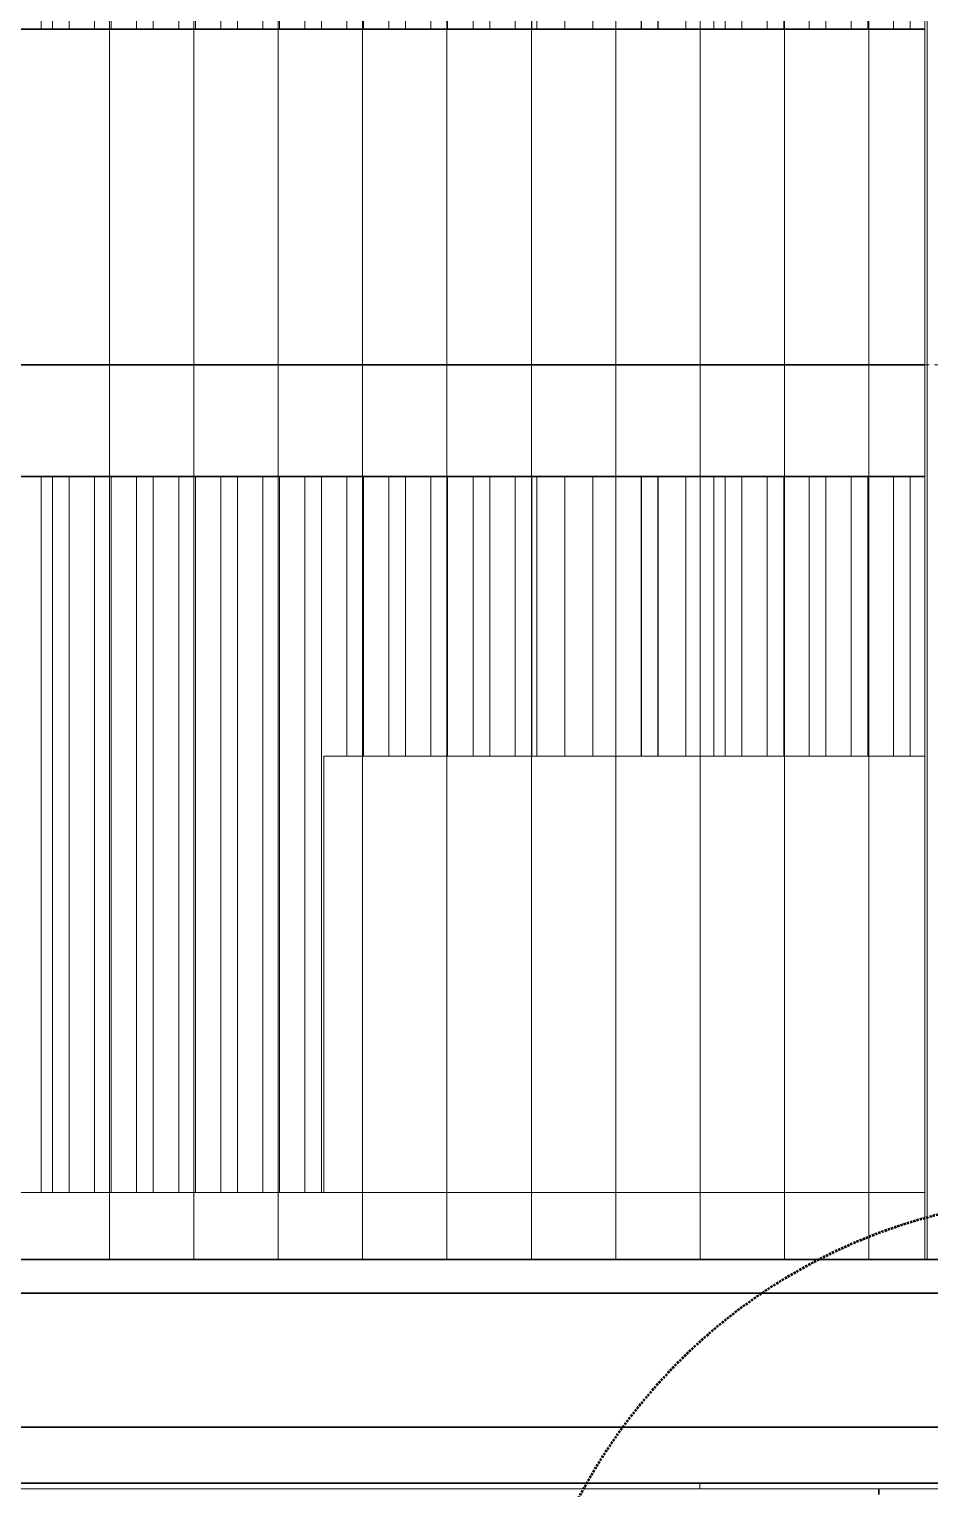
# Model space of a CAD drawing. Header units: millimetres. Extents: x 652554 to 1678317, y -308114 to 170803.
# Drawn here: x 676264 to 677069, y 105545 to 106850 of the extents above; entities that cross this region are included whole.
import ezdxf

# ---------------------------------------------------------------- set-up
doc = ezdxf.new("R2010")
doc.units = ezdxf.units.MM
doc.linetypes.add('Centre', pattern=[31.75, 6.35, -4.7625, 15.875, -4.7625])
doc.linetypes.add('DPA_Hidden 50', pattern=[3, 2, -1])
doc.layers.add('000 - 0_HIDE_OBJ_FRAMING_DEF_SUB_1', color=251, linetype='Continuous')
for name, color, linetype, lineweight in [('A-COLS-E', 1, 'Continuous', 35), ('A-DETL-GENF', 2, 'Continuous', 35), ('A-DOOR-E', 2, 'Continuous', 25), ('A-FLOR-E', 2, 'Continuous', 35), ('A-FLOR-LEVL', 3, 'Continuous', 9), ('A-GENM', 1, 'Continuous', 9), ('A-GLAZ-CURT', 2, 'Continuous', 9), ('A-GLAZ-CWMG', 2, 'Continuous', 35), ('WALL-E', 2, 'Continuous', 35)]:
    doc.layers.add(name, color=color, linetype=linetype, lineweight=lineweight)

# ---------------------------------------------------------------- blocks, each defined once
blk = doc.blocks.new('DPA_CP_Entrance Louver Grill Vertical Z - Louver Grill Vertical Z-V14-2250-01 ENTRANCE 2 ELEVATION 3')
at = {"layer": 'A-GLAZ-CURT'}
for p, q in [((630686.7, 106850), (630686.7, 108475)), ((630711.7, 106850), (630711.7, 108475)), ((630755, 108475), (630755, 106850)), ((630794.9, 108475), (630794.9, 106850)), ((630819.9, 106850), (630819.9, 108475)), ((630686.7, 106200), (630686.7, 106450)), ((630711.7, 106200), (630711.7, 106450)), ((630755, 106450), (630755, 106200)), ((630794.9, 106450), (630794.9, 106200)), ((630819.9, 106200), (630819.9, 106450))]:
    blk.add_line(p, q, dxfattribs=at)
blk = doc.blocks.new('DPA_CP_Entrance Louver Grill Vertical Z - Louver Grill Vertical Z-V15-2250-01 ENTRANCE 2 ELEVATION 3')
at = {"layer": 'A-GLAZ-CURT'}
for p, q in [((630218.6, 106850), (630218.6, 108475)), ((630661.7, 106850), (630661.7, 108475)), ((630686.7, 106850), (630686.7, 108475)), ((630769.9, 108475), (630769.9, 106850)), ((630794.9, 106850), (630794.9, 108475)), ((630218.6, 105810), (630218.6, 106450)), ((630661.7, 106200), (630661.7, 106450)), ((630686.7, 106200), (630686.7, 106450)), ((630769.9, 106450), (630769.9, 106200)), ((630794.9, 106200), (630794.9, 106450)), ((630471.2, 105810), (630153.7, 105810)), ((630281.2, 105810), (630193.6, 105810)), ((630471.2, 105810), (630281.5, 105810)), ((630128.7, 105750), (630471.2, 105750)), ((630218.6, 105750), (630193.6, 105750)), ((630471.2, 105750), (630193.6, 105750)), ((630195.3, 105750), (630219.3, 105750)), ((630283.6, 105750), (630218.6, 105750)), ((630219.3, 105750), (630281.5, 105750))]:
    blk.add_line(p, q, dxfattribs=at)
blk = doc.blocks.new('DPA_CP_Entrance Louver Grill Vertical Z - Louver Grill Vertical Z-18398571-2250-01 ENTRANCE 2 ELEVATION 3')
at = {"layer": 'A-GLAZ-CURT'}
for p, q in [((626711.8, 108525), (626711.8, 105750)), ((626711.8, 105750), (626711.8, 108525)), ((626713.8, 108525), (626713.8, 105750)), ((626713.8, 108525), (626713.8, 105750)), ((626711.8, 108475), (626711.8, 105810)), ((626711.8, 105810), (626711.8, 108475)), ((625379.6, 105810), (626711.8, 105810)), ((625379.6, 105810), (626711.8, 105810)), ((626761.8, 105750), (625329.6, 105750)), ((625329.6, 105750), (626761.8, 105750)), ((626711.8, 105750), (626761.8, 105750)), ((626761.8, 105750), (626711.8, 105750)), ((626711.8, 105750), (626761.8, 105750)), ((626713.8, 105750), (626711.8, 105750)), ((626761.8, 105750), (626713.8, 105750))]:
    blk.add_line(p, q, dxfattribs=at)
blk = doc.blocks.new('GM_Louver Grill Vertical Z - Z Profile-V31-2250-01 ENTRANCE 2 ELEVATION 3')
at = {"layer": 'A-GENM'}
for p, q in [((630867.5, 108475), (630867.5, 106850)), ((630882.4, 106850), (630882.4, 108475)), ((630867.5, 106450), (630867.5, 106200)), ((630882.4, 106200), (630882.4, 106450))]:
    blk.add_line(p, q, dxfattribs=at)
blk = doc.blocks.new('GM_Louver Grill Vertical Z - Z Profile-12047552-2250-01 ENTRANCE 2 ELEVATION 3')
at = {"layer": 'A-GENM'}
for p, q in [((632107.7, 108475), (632107.7, 106850)), ((632122.6, 106850), (632122.6, 108475)), ((632107.7, 106450), (632107.7, 105810)), ((632122.6, 105810), (632122.6, 106450)), ((632107.7, 105750), (632109.4, 105750)), ((632122.6, 105750), (632107.7, 105750)), ((632109.4, 105750), (632122.5, 105750)), ((632122.5, 105750), (632162.6, 105750)), ((632162.7, 105750), (632122.6, 105750)), ((632162.6, 105750), (632167.6, 105750)), ((632165.9, 105750), (632162.7, 105750)), ((632167.6, 105750), (632165.9, 105750))]:
    blk.add_line(p, q, dxfattribs=at)
blk = doc.blocks.new('GM_Louver Grill Vertical Z - Z Profile-V34-2250-01 ENTRANCE 2 ELEVATION 3')
at = {"layer": 'A-GENM'}
for p, q in [((630416.6, 108475), (630416.6, 106850)), ((630431.5, 106850), (630431.5, 108475)), ((630416.6, 106450), (630416.6, 105810)), ((630431.5, 105810), (630431.5, 106450)), ((630416.6, 105750), (630418.3, 105750)), ((630431.5, 105750), (630416.6, 105750)), ((630418.3, 105750), (630431.4, 105750)), ((630431.4, 105750), (630471.2, 105750)), ((630471.2, 105750), (630431.5, 105750))]:
    blk.add_line(p, q, dxfattribs=at)
blk = doc.blocks.new('GM_Louver Grill Vertical Z - Z Profile-V35-2250-01 ENTRANCE 2 ELEVATION 3')
at = {"layer": 'A-GENM'}
for p, q in [((630454.2, 108475), (630454.2, 106850)), ((630469.1, 106850), (630469.1, 108475)), ((630454.2, 106450), (630454.2, 105810)), ((630469.1, 105810), (630469.1, 106450)), ((630454.2, 105750), (630455.9, 105750)), ((630469.1, 105750), (630454.2, 105750)), ((630455.9, 105750), (630469, 105750)), ((630469, 105750), (630471.2, 105750)), ((630471.2, 105750), (630469.1, 105750))]:
    blk.add_line(p, q, dxfattribs=at)
blk = doc.blocks.new('GM_Louver Grill Vertical Z - Z Profile-V41-2250-01 ENTRANCE 2 ELEVATION 3')
at = {"layer": 'A-GENM'}
blk.add_line((625152.6, 105750), (625152.6, 108525), dxfattribs=at)
blk = doc.blocks.new('DPA_Rectangular Tuscan Column - Rectangular Tuscan Column-11935156-2250-01 ENTRANCE 2 ELEVATION 3')
at = {"layer": '000 - 0_HIDE_OBJ_FRAMING_DEF_SUB_1'}
for p, q in [((630997.37149, 105550), (630967.37149, 105550)), ((630967.37149, 105550), (630997.37149, 105550)), ((630967.37149, 105545), (630967.37149, 105540)), ((630967.37149, 105545), (630967.37149, 105540))]:
    blk.add_line(p, q, dxfattribs=at)
blk = doc.blocks.new('System Panel - Entrance Glazed 12mm-11964368-2250-01 ENTRANCE 2 ELEVATION 3')
at = {"layer": '000 - 0_HIDE_OBJ_FRAMING_DEF_SUB_1'}
for p, q in [((630476.2, 105550), (629726.2, 105550)), ((629736.6, 105550), (629726.2, 105550)), ((629736.6, 105550), (630486.6, 105550)), ((630486.6, 105550), (630476.2, 105550))]:
    blk.add_line(p, q, dxfattribs=at)
blk = doc.blocks.new('System Panel - Entrance Glazed 12mm-11975548-2250-01 ENTRANCE 2 ELEVATION 3')
at = {"layer": 'A-GLAZ-CURT'}
for p, q in [((630997.4, 105550), (630476.2, 105550)), ((630486.6, 105550), (630476.2, 105550)), ((630486.6, 105550), (630997.4, 105550))]:
    blk.add_line(p, q, dxfattribs=at)
blk = doc.blocks.new('System Panel - Entrance Glazed 12mm-V72-2250-01 ENTRANCE 2 ELEVATION 3')
at = {"layer": '000 - 0_HIDE_OBJ_FRAMING_DEF_SUB_1'}
for p, q in [((629467.4, 105550), (630967.4, 105550)), ((630967.4, 105550), (629467.4, 105550)), ((630967.4, 105545), (630967.4, 105540)), ((630967.4, 105540), (630967.4, 105545))]:
    blk.add_line(p, q, dxfattribs=at)
blk = doc.blocks.new('M_Door-Overhead-Rolling - RS-16688687-2250-01 ENTRANCE 2 ELEVATION 3')
at = {"layer": 'A-DOOR-E', "lineweight": 9}
for p, q in [((630471.2, 106200), (630471.2, 105810)), ((630471.2, 105810), (630471.2, 106200)), ((630471.2, 106200), (631008.3, 106200)), ((631008.3, 106200), (630471.2, 106200))]:
    blk.add_line(p, q, dxfattribs=at)
blk = doc.blocks.new('DPA_Rectangular Tuscan Column - Rectangular Tuscan Column-V73-2250-01 ENTRANCE 2 ELEVATION 3')
at = {"layer": 'A-COLS-E'}
for p, q in [((631017.37149, 105550), (630967.37149, 105550)), ((630967.37149, 105550), (631567.37149, 105550)), ((630967.37149, 105545), (630967.37149, 105540)), ((630967.37149, 105545), (630967.37149, 105540))]:
    blk.add_line(p, q, dxfattribs=at)
blk = doc.blocks.new('Rectangular Mullion - Entrance Louver Top-12064533-2250-01 ENTRANCE 2 ELEVATION 3')
at = {"layer": 'A-GLAZ-CWMG'}
for p, q in [((629626.1, 105750), (631058.3, 105750)), ((631058.3, 105750), (629626.1, 105750)), ((631058.3, 105720), (629626.1, 105720)), ((631058.3, 105720), (629626.1, 105720)), ((631058.3, 105600), (629626.1, 105600)), ((631058.3, 105600), (629626.1, 105600)), ((631058.3, 105550), (629626.1, 105550)), ((631058.3, 105550), (629626.1, 105550))]:
    blk.add_line(p, q, dxfattribs=at)
blk = doc.blocks.new('Rectangular Mullion - Entrance Louver Top-12057898-2250-01 ENTRANCE 2 ELEVATION 3')
at = {"layer": 'A-GLAZ-CWMG'}
for p, q in [((630042.1, 105750), (630471.2, 105750)), ((630471.2, 105750), (630197.9, 105750)), ((630042.1, 105550), (630621.7, 105550)), ((630128.7, 105550), (630751.6, 105550))]:
    blk.add_line(p, q, dxfattribs=at)
blk = doc.blocks.new('Rectangular Mullion - Entrance Louver Top-12049975-2250-01 ENTRANCE 2 ELEVATION 3')
at = {"layer": 'A-GLAZ-CWMG'}
for p, q in [((631456.8, 105750), (631417.4, 105750)), ((630621.7, 105550), (630997.4, 105550)), ((630751.6, 105550), (630997.4, 105550))]:
    blk.add_line(p, q, dxfattribs=at)
blk = doc.blocks.new('GM_Louver Grill Vertical Z - Z Profile-V80-2250-01 ENTRANCE 2 ELEVATION 3')
at = {"layer": 'A-GENM'}
for p, q in [((630266.2, 108475), (630266.2, 106850)), ((630281.2, 106850), (630281.2, 108475)), ((630266.2, 106450), (630266.2, 105810)), ((630281.2, 105810), (630281.2, 106450)), ((630266.2, 105750), (630267.9, 105750)), ((630281.2, 105750), (630266.2, 105750)), ((630267.9, 105750), (630281.1, 105750)), ((630281.5, 105750), (630321.2, 105750)), ((630321.2, 105750), (630281.5, 105750)), ((630321.2, 105750), (630326.2, 105750)), ((630324.4, 105750), (630321.2, 105750)), ((630326.2, 105750), (630324.4, 105750))]:
    blk.add_line(p, q, dxfattribs=at)
blk = doc.blocks.new('System Panel - DPA-AR_Metal Ceiling Rectangular Panel-12679260-2250-01 ENTRANCE 2 ELEVATION 3')
at = {"layer": 'A-GLAZ-CURT'}
for p, q in [((628416.9, 105550), (630807.4, 105550)), ((630807.4, 105550), (628416.9, 105550))]:
    blk.add_line(p, q, dxfattribs=at)
blk = doc.blocks.new('System Panel - DPA-AR_Metal Ceiling Rectangular Panel-12707687-2250-01 ENTRANCE 2 ELEVATION 3')
at = {"layer": 'A-GLAZ-CURT'}
for p, q in [((628416.9, 105550), (630967.4, 105550)), ((630264.3, 105550), (628416.9, 105550)), ((630967.4, 105550), (630264.3, 105550))]:
    blk.add_line(p, q, dxfattribs=at)
blk = doc.blocks.new('System Panel - DPA-AR_Metal Ceiling Rectangular Panel-12707630-2250-01 ENTRANCE 2 ELEVATION 3')
at = {"layer": 'A-GLAZ-CURT'}
for p, q in [((630807.4, 105550), (630967.4, 105550)), ((630967.4, 105550), (630807.4, 105550))]:
    blk.add_line(p, q, dxfattribs=at)
blk = doc.blocks.new('System Panel - DPA-AR_Metal Ceiling Rectangular Panel-12707631-2250-01 ENTRANCE 2 ELEVATION 3')
at = {"layer": 'A-GLAZ-CURT'}
for p, q in [((630967.4, 105550), (630208.2, 105550)), ((630208.2, 105550), (630967.4, 105550))]:
    blk.add_line(p, q, dxfattribs=at)
blk = doc.blocks.new('System Panel - DPA-AR_Metal Ceiling Rectangular Panel-12707634-2250-01 ENTRANCE 2 ELEVATION 3')
at = {"layer": 'A-GLAZ-CURT'}
for p, q in [((630186.4, 105550), (629007.4, 105550)), ((629007.4, 105550), (630255.7, 105550)), ((630255.7, 105550), (630186.4, 105550))]:
    blk.add_line(p, q, dxfattribs=at)
blk = doc.blocks.new('System Panel - DPA-AR_Metal Ceiling Rectangular Panel-12708350-2250-01 ENTRANCE 2 ELEVATION 3')
at = {"layer": 'A-GLAZ-CURT'}
for p, q in [((628416.9, 105550), (630807.4, 105550)), ((630807.4, 105550), (628416.9, 105550))]:
    blk.add_line(p, q, dxfattribs=at)
blk = doc.blocks.new('System Panel - DPA-AR_Metal Ceiling Rectangular Panel-12708352-2250-01 ENTRANCE 2 ELEVATION 3')
at = {"layer": 'A-GLAZ-CURT'}
for p, q in [((630807.4, 105550), (630967.4, 105550)), ((630967.4, 105550), (630807.4, 105550))]:
    blk.add_line(p, q, dxfattribs=at)
blk = doc.blocks.new('System Panel - DPA-AR_Metal Ceiling Rectangular Panel-16088605-2250-01 ENTRANCE 2 ELEVATION 3')
at = {"layer": 'A-GLAZ-CURT'}
for p, q in [((630997.4, 105550), (630967.4, 105550)), ((630967.4, 105550), (630997.4, 105550))]:
    blk.add_line(p, q, dxfattribs=at)
blk = doc.blocks.new('System Panel - DPA-AR_Metal Ceiling Rectangular Panel-16088623-2250-01 ENTRANCE 2 ELEVATION 3')
at = {"layer": 'A-GLAZ-CURT'}
for p, q in [((630807.4, 105550), (630997.4, 105550)), ((630997.4, 105550), (630807.4, 105550))]:
    blk.add_line(p, q, dxfattribs=at)
blk = doc.blocks.new('System Panel - DPA-AR_Metal Ceiling Rectangular Panel-16088662-2250-01 ENTRANCE 2 ELEVATION 3')
at = {"layer": 'A-GLAZ-CURT'}
for p, q in [((630967.4, 105550), (630807.4, 105550)), ((630807.4, 105550), (632415.5, 105550)), ((630807.4, 105550), (630807.4, 105545)), ((630997.4, 105550), (630967.4, 105550)), ((632415.5, 105545), (630807.4, 105545))]:
    blk.add_line(p, q, dxfattribs=at)
blk = doc.blocks.new('System Panel - DPA-AR_Metal Ceiling Rectangular Panel-16088639-2250-01 ENTRANCE 2 ELEVATION 3')
at = {"layer": 'A-GLAZ-CURT'}
for p, q in [((630967.4, 105550), (630997.4, 105550)), ((630997.4, 105550), (630967.4, 105550))]:
    blk.add_line(p, q, dxfattribs=at)
blk = doc.blocks.new('System Panel - DPA-AR_Metal Ceiling Rectangular Panel-16088657-2250-01 ENTRANCE 2 ELEVATION 3')
at = {"layer": 'A-GLAZ-CURT'}
for p, q in [((630997.4, 105550), (630967.4, 105550)), ((630967.4, 105550), (630997.4, 105550))]:
    blk.add_line(p, q, dxfattribs=at)
blk = doc.blocks.new('System Panel - DPA-AR_Metal Ceiling Rectangular Panel-16088921-2250-01 ENTRANCE 2 ELEVATION 3')
at = {"layer": 'A-GLAZ-CURT'}
for p, q in [((630967.4, 105550), (630997.4, 105550)), ((630997.4, 105550), (630967.4, 105550))]:
    blk.add_line(p, q, dxfattribs=at)
blk = doc.blocks.new('System Panel - DPA-AR_Metal Ceiling Rectangular Panel-16089128-2250-01 ENTRANCE 2 ELEVATION 3')
at = {"layer": 'A-GLAZ-CURT'}
for p, q in [((630967.4, 105550), (630997.4, 105550)), ((630997.4, 105550), (630967.4, 105550))]:
    blk.add_line(p, q, dxfattribs=at)
blk = doc.blocks.new('System Panel - DPA-AR_Metal Ceiling Rectangular Panel-16089133-2250-01 ENTRANCE 2 ELEVATION 3')
at = {"layer": 'A-GLAZ-CURT'}
for p, q in [((630997.4, 105550), (630967.4, 105550)), ((630967.4, 105550), (630997.4, 105550)), ((631889.7, 105550), (631417.4, 105550)), ((631417.4, 105550), (631958.9, 105550)), ((631958.9, 105550), (631889.7, 105550)), ((631958.9, 105545), (631567.4, 105545)), ((631567.4, 105545), (631889.7, 105545)), ((631889.7, 105545), (631958.9, 105545))]:
    blk.add_line(p, q, dxfattribs=at)
blk = doc.blocks.new('System Panel - DPA-AR_Metal Ceiling Rectangular Panel-16089140-2250-01 ENTRANCE 2 ELEVATION 3')
at = {"layer": 'A-GLAZ-CURT'}
for p, q in [((630967.4, 105550), (630264.3, 105550)), ((630264.3, 105550), (630997.4, 105550)), ((630997.4, 105550), (630967.4, 105550))]:
    blk.add_line(p, q, dxfattribs=at)
blk = doc.blocks.new('System Panel - DPA-AR_Metal Ceiling Rectangular Panel-16088664-2250-01 ENTRANCE 2 ELEVATION 3')
at = {"layer": 'A-GLAZ-CURT'}
for p, q in [((628407.4, 105550), (630807.4, 105550)), ((630807.4, 105550), (628416.9, 105550)), ((630807.4, 105550), (630807.4, 105545)), ((630807.4, 105545), (628407.4, 105545))]:
    blk.add_line(p, q, dxfattribs=at)
blk = doc.blocks.new('System Panel - DPA-AR_Metal Ceiling Rectangular Panel-16089145-2250-01 ENTRANCE 2 ELEVATION 3')
at = {"layer": 'A-GLAZ-CURT'}
for p, q in [((630997.4, 105550), (630186.4, 105550)), ((630186.4, 105550), (630255.7, 105550)), ((630255.7, 105550), (630997.4, 105550))]:
    blk.add_line(p, q, dxfattribs=at)
blk = doc.blocks.new('System Panel - DPA-AR_Metal Ceiling Rectangular Panel-16089327-2250-01 ENTRANCE 2 ELEVATION 3')
at = {"layer": 'A-GLAZ-CURT'}
for p, q in [((630997.4, 105550), (630807.4, 105550)), ((630807.4, 105550), (630997.4, 105550))]:
    blk.add_line(p, q, dxfattribs=at)
blk = doc.blocks.new('System Panel - DPA-AR_Metal Ceiling Rectangular Panel-16089923-2250-01 ENTRANCE 2 ELEVATION 3')
at = {"layer": 'A-GLAZ-CURT'}
for p, q in [((630157.6, 105550), (628847.4, 105550)), ((628847.4, 105550), (630226.9, 105550)), ((630226.9, 105550), (630157.6, 105550))]:
    blk.add_line(p, q, dxfattribs=at)
blk = doc.blocks.new('System Panel - DPA-AR_Metal Ceiling Rectangular Panel-16089328-2250-01 ENTRANCE 2 ELEVATION 3')
at = {"layer": 'A-GLAZ-CURT'}
for p, q in [((628772.4, 105550), (630235.6, 105550)), ((630807.4, 105550), (630177.7, 105550)), ((630235.6, 105550), (630807.4, 105550))]:
    blk.add_line(p, q, dxfattribs=at)
blk = doc.blocks.new('DPA_AN_Callout - DPA_AN_Callout-15552211-2250-01 ENTRANCE 2 ELEVATION 3')
at = {"layer": 'A-DETL-GENF', "linetype": 'DPA_Hidden 50', "lineweight": 50}
blk.add_arc((631142, 105305), 500, 90, 180, dxfattribs=at)

msp = doc.modelspace()

# ---------------------------------------------------------------- linework, layer by layer
at = {"layer": 'A-FLOR-E'}
for p, q in [((675732.5473, 106550), (677064.7397, 106550)), ((677064.7397, 106550), (676141.767, 106550)), ((677064.7397, 106450), (675732.5473, 106450)), ((676141.767, 106450), (677064.7397, 106450))]:
    msp.add_line(p, q, dxfattribs=at)
at = {"layer": 'A-FLOR-LEVL', "linetype": 'Centre'}
msp.add_line((658171, 106550), (698400.5346, 106550), dxfattribs=at)
at = {"layer": 'WALL-E'}
for p, q in [((677064.7397, 106850), (675732.5473, 106850)), ((675732.5473, 106850), (677064.7397, 106850)), ((677064.7397, 106850), (676026.2968, 106850)), ((676141.767, 106850), (677064.7397, 106850)), ((675732.5473, 106550), (677064.7397, 106550)), ((677064.7397, 106550), (675732.5473, 106550)), ((676026.2968, 106550), (677064.7397, 106550)), ((677064.7397, 106550), (676141.767, 106550))]:
    msp.add_line(p, q, dxfattribs=at)

# ---------------------------------------------------------------- block references
at = {"layer": 'A-COLS-E'}
for name in ['DPA_Rectangular Tuscan Column - Rectangular Tuscan Column-V73-2250-01 ENTRANCE 2 ELEVATION 3', 'DPA_Rectangular Tuscan Column - Rectangular Tuscan Column-11935156-2250-01 ENTRANCE 2 ELEVATION 3', 'DPA_Rectangular Tuscan Column - Rectangular Tuscan Column-11935156-2250-01 ENTRANCE 2 ELEVATION 3', 'DPA_Rectangular Tuscan Column - Rectangular Tuscan Column-11935156-2250-01 ENTRANCE 2 ELEVATION 3', 'DPA_Rectangular Tuscan Column - Rectangular Tuscan Column-11935156-2250-01 ENTRANCE 2 ELEVATION 3', 'DPA_Rectangular Tuscan Column - Rectangular Tuscan Column-11935156-2250-01 ENTRANCE 2 ELEVATION 3']:
    msp.add_blockref(name, (46056.406, 0), dxfattribs=at)
at = {"layer": 'A-DETL-GENF'}
msp.add_blockref('DPA_AN_Callout - DPA_AN_Callout-15552211-2250-01 ENTRANCE 2 ELEVATION 3', (46056.406, 0), dxfattribs=at)
at = {"layer": 'A-DOOR-E'}
msp.add_blockref('M_Door-Overhead-Rolling - RS-16688687-2250-01 ENTRANCE 2 ELEVATION 3', (46056.406, 0), dxfattribs=at)
at = {"layer": 'A-GENM'}
for name, p in [('GM_Louver Grill Vertical Z - Z Profile-12047552-2250-01 ENTRANCE 2 ELEVATION 3', (44177.3476, 0)), ('GM_Louver Grill Vertical Z - Z Profile-V80-2250-01 ENTRANCE 2 ELEVATION 3', (46056.406, 0)), ('GM_Louver Grill Vertical Z - Z Profile-V41-2250-01 ENTRANCE 2 ELEVATION 3', (51183.3801, 0)), ('GM_Louver Grill Vertical Z - Z Profile-12047552-2250-01 ENTRANCE 2 ELEVATION 3', (44252.5321, 0)), ('GM_Louver Grill Vertical Z - Z Profile-12047552-2250-01 ENTRANCE 2 ELEVATION 3', (44290.1243, 0)), ('GM_Louver Grill Vertical Z - Z Profile-V41-2250-01 ENTRANCE 2 ELEVATION 3', (51258.8032, 0)), ('GM_Louver Grill Vertical Z - Z Profile-12047552-2250-01 ENTRANCE 2 ELEVATION 3', (44327.7165, 0)), ('GM_Louver Grill Vertical Z - Z Profile-V34-2250-01 ENTRANCE 2 ELEVATION 3', (46056.406, 0)), ('GM_Louver Grill Vertical Z - Z Profile-V41-2250-01 ENTRANCE 2 ELEVATION 3', (51334.2262, 0)), ('GM_Louver Grill Vertical Z - Z Profile-V35-2250-01 ENTRANCE 2 ELEVATION 3', (46056.406, 0)), ('GM_Louver Grill Vertical Z - Z Profile-V31-2250-01 ENTRANCE 2 ELEVATION 3', (45680.6681, 0)), ('GM_Louver Grill Vertical Z - Z Profile-V41-2250-01 ENTRANCE 2 ELEVATION 3', (51409.6493, 0)), ('GM_Louver Grill Vertical Z - Z Profile-V31-2250-01 ENTRANCE 2 ELEVATION 3', (45718.2604, 0)), ('GM_Louver Grill Vertical Z - Z Profile-V31-2250-01 ENTRANCE 2 ELEVATION 3', (45755.8526, 0)), ('GM_Louver Grill Vertical Z - Z Profile-V41-2250-01 ENTRANCE 2 ELEVATION 3', (51485.0724, 0)), ('GM_Louver Grill Vertical Z - Z Profile-V31-2250-01 ENTRANCE 2 ELEVATION 3', (45793.4449, 0)), ('GM_Louver Grill Vertical Z - Z Profile-V31-2250-01 ENTRANCE 2 ELEVATION 3', (45831.0371, 0)), ('GM_Louver Grill Vertical Z - Z Profile-V41-2250-01 ENTRANCE 2 ELEVATION 3', (51560.4955, 0)), ('GM_Louver Grill Vertical Z - Z Profile-V41-2250-01 ENTRANCE 2 ELEVATION 3', (51635.9186, 0)), ('GM_Louver Grill Vertical Z - Z Profile-V31-2250-01 ENTRANCE 2 ELEVATION 3', (45943.8138, 0)), ('GM_Louver Grill Vertical Z - Z Profile-V41-2250-01 ENTRANCE 2 ELEVATION 3', (51711.3417, 0)), ('GM_Louver Grill Vertical Z - Z Profile-V31-2250-01 ENTRANCE 2 ELEVATION 3', (46018.8137, 0)), ('GM_Louver Grill Vertical Z - Z Profile-V31-2250-01 ENTRANCE 2 ELEVATION 3', (46056.406, 0)), ('GM_Louver Grill Vertical Z - Z Profile-V41-2250-01 ENTRANCE 2 ELEVATION 3', (51786.7648, 0)), ('GM_Louver Grill Vertical Z - Z Profile-V31-2250-01 ENTRANCE 2 ELEVATION 3', (46093.9982, 0)), ('GM_Louver Grill Vertical Z - Z Profile-V31-2250-01 ENTRANCE 2 ELEVATION 3', (46131.5904, 0)), ('GM_Louver Grill Vertical Z - Z Profile-V41-2250-01 ENTRANCE 2 ELEVATION 3', (51862.1878, 0)), ('GM_Louver Grill Vertical Z - Z Profile-V31-2250-01 ENTRANCE 2 ELEVATION 3', (46169.1827, 0))]:
    msp.add_blockref(name, p, dxfattribs=at)
at = {"layer": 'A-GLAZ-CURT'}
for name, p in [('DPA_CP_Entrance Louver Grill Vertical Z - Louver Grill Vertical Z-18398571-2250-01 ENTRANCE 2 ELEVATION 3', (50352.9833, 0)), ('DPA_CP_Entrance Louver Grill Vertical Z - Louver Grill Vertical Z-V15-2250-01 ENTRANCE 2 ELEVATION 3', (46056.406, 0)), ('DPA_CP_Entrance Louver Grill Vertical Z - Louver Grill Vertical Z-V14-2250-01 ENTRANCE 2 ELEVATION 3', (46056.406, 0)), ('System Panel - DPA-AR_Metal Ceiling Rectangular Panel-16088664-2250-01 ENTRANCE 2 ELEVATION 3', (46056.406, 0)), ('System Panel - DPA-AR_Metal Ceiling Rectangular Panel-12679260-2250-01 ENTRANCE 2 ELEVATION 3', (46056.406, 0)), ('System Panel - DPA-AR_Metal Ceiling Rectangular Panel-12707687-2250-01 ENTRANCE 2 ELEVATION 3', (46056.406, 0)), ('System Panel - DPA-AR_Metal Ceiling Rectangular Panel-12679260-2250-01 ENTRANCE 2 ELEVATION 3', (46056.406, 0)), ('System Panel - DPA-AR_Metal Ceiling Rectangular Panel-12679260-2250-01 ENTRANCE 2 ELEVATION 3', (46056.406, 0)), ('System Panel - DPA-AR_Metal Ceiling Rectangular Panel-12679260-2250-01 ENTRANCE 2 ELEVATION 3', (46056.406, 0)), ('System Panel - DPA-AR_Metal Ceiling Rectangular Panel-12679260-2250-01 ENTRANCE 2 ELEVATION 3', (46056.406, 0)), ('System Panel - DPA-AR_Metal Ceiling Rectangular Panel-12679260-2250-01 ENTRANCE 2 ELEVATION 3', (46056.406, 0)), ('System Panel - DPA-AR_Metal Ceiling Rectangular Panel-12679260-2250-01 ENTRANCE 2 ELEVATION 3', (46056.406, 0)), ('System Panel - DPA-AR_Metal Ceiling Rectangular Panel-12679260-2250-01 ENTRANCE 2 ELEVATION 3', (46056.406, 0)), ('System Panel - DPA-AR_Metal Ceiling Rectangular Panel-12679260-2250-01 ENTRANCE 2 ELEVATION 3', (46056.406, 0)), ('System Panel - DPA-AR_Metal Ceiling Rectangular Panel-12679260-2250-01 ENTRANCE 2 ELEVATION 3', (46056.406, 0)), ('System Panel - DPA-AR_Metal Ceiling Rectangular Panel-12679260-2250-01 ENTRANCE 2 ELEVATION 3', (46056.406, 0)), ('System Panel - DPA-AR_Metal Ceiling Rectangular Panel-12708350-2250-01 ENTRANCE 2 ELEVATION 3', (46056.406, 0)), ('System Panel - DPA-AR_Metal Ceiling Rectangular Panel-16089328-2250-01 ENTRANCE 2 ELEVATION 3', (46056.406, 0)), ('System Panel - DPA-AR_Metal Ceiling Rectangular Panel-16089923-2250-01 ENTRANCE 2 ELEVATION 3', (46056.406, 0)), ('System Panel - DPA-AR_Metal Ceiling Rectangular Panel-12707634-2250-01 ENTRANCE 2 ELEVATION 3', (46056.406, 0)), ('System Panel - Entrance Glazed 12mm-V72-2250-01 ENTRANCE 2 ELEVATION 3', (46056.406, 0)), ('System Panel - Entrance Glazed 12mm-11964368-2250-01 ENTRANCE 2 ELEVATION 3', (46056.406, 0)), ('System Panel - DPA-AR_Metal Ceiling Rectangular Panel-16089145-2250-01 ENTRANCE 2 ELEVATION 3', (46056.406, 0)), ('System Panel - DPA-AR_Metal Ceiling Rectangular Panel-12707631-2250-01 ENTRANCE 2 ELEVATION 3', (46056.406, 0)), ('System Panel - DPA-AR_Metal Ceiling Rectangular Panel-12707631-2250-01 ENTRANCE 2 ELEVATION 3', (46056.406, 0)), ('System Panel - DPA-AR_Metal Ceiling Rectangular Panel-12707631-2250-01 ENTRANCE 2 ELEVATION 3', (46056.406, 0)), ('System Panel - DPA-AR_Metal Ceiling Rectangular Panel-12707631-2250-01 ENTRANCE 2 ELEVATION 3', (46056.406, 0)), ('System Panel - DPA-AR_Metal Ceiling Rectangular Panel-12707631-2250-01 ENTRANCE 2 ELEVATION 3', (46056.406, 0)), ('System Panel - DPA-AR_Metal Ceiling Rectangular Panel-12707631-2250-01 ENTRANCE 2 ELEVATION 3', (46056.406, 0)), ('System Panel - DPA-AR_Metal Ceiling Rectangular Panel-12707631-2250-01 ENTRANCE 2 ELEVATION 3', (46056.406, 0)), ('System Panel - DPA-AR_Metal Ceiling Rectangular Panel-12707631-2250-01 ENTRANCE 2 ELEVATION 3', (46056.406, 0)), ('System Panel - DPA-AR_Metal Ceiling Rectangular Panel-12707631-2250-01 ENTRANCE 2 ELEVATION 3', (46056.406, 0)), ('System Panel - DPA-AR_Metal Ceiling Rectangular Panel-12707631-2250-01 ENTRANCE 2 ELEVATION 3', (46056.406, 0)), ('System Panel - DPA-AR_Metal Ceiling Rectangular Panel-12707631-2250-01 ENTRANCE 2 ELEVATION 3', (46056.406, 0)), ('System Panel - DPA-AR_Metal Ceiling Rectangular Panel-12707631-2250-01 ENTRANCE 2 ELEVATION 3', (46056.406, 0)), ('System Panel - DPA-AR_Metal Ceiling Rectangular Panel-16089140-2250-01 ENTRANCE 2 ELEVATION 3', (46056.406, 0)), ('System Panel - Entrance Glazed 12mm-11975548-2250-01 ENTRANCE 2 ELEVATION 3', (46056.406, 0)), ('System Panel - DPA-AR_Metal Ceiling Rectangular Panel-12707630-2250-01 ENTRANCE 2 ELEVATION 3', (46056.406, 0)), ('System Panel - DPA-AR_Metal Ceiling Rectangular Panel-12707630-2250-01 ENTRANCE 2 ELEVATION 3', (46056.406, 0)), ('System Panel - DPA-AR_Metal Ceiling Rectangular Panel-12707630-2250-01 ENTRANCE 2 ELEVATION 3', (46056.406, 0)), ('System Panel - DPA-AR_Metal Ceiling Rectangular Panel-12707630-2250-01 ENTRANCE 2 ELEVATION 3', (46056.406, 0)), ('System Panel - DPA-AR_Metal Ceiling Rectangular Panel-12707630-2250-01 ENTRANCE 2 ELEVATION 3', (46056.406, 0)), ('System Panel - DPA-AR_Metal Ceiling Rectangular Panel-12707630-2250-01 ENTRANCE 2 ELEVATION 3', (46056.406, 0)), ('System Panel - DPA-AR_Metal Ceiling Rectangular Panel-12707630-2250-01 ENTRANCE 2 ELEVATION 3', (46056.406, 0)), ('System Panel - DPA-AR_Metal Ceiling Rectangular Panel-12707630-2250-01 ENTRANCE 2 ELEVATION 3', (46056.406, 0)), ('System Panel - DPA-AR_Metal Ceiling Rectangular Panel-12707630-2250-01 ENTRANCE 2 ELEVATION 3', (46056.406, 0)), ('System Panel - DPA-AR_Metal Ceiling Rectangular Panel-12707630-2250-01 ENTRANCE 2 ELEVATION 3', (46056.406, 0)), ('System Panel - DPA-AR_Metal Ceiling Rectangular Panel-12707630-2250-01 ENTRANCE 2 ELEVATION 3', (46056.406, 0)), ('System Panel - DPA-AR_Metal Ceiling Rectangular Panel-12708352-2250-01 ENTRANCE 2 ELEVATION 3', (46056.406, 0)), ('System Panel - DPA-AR_Metal Ceiling Rectangular Panel-16088623-2250-01 ENTRANCE 2 ELEVATION 3', (46056.406, 0)), ('System Panel - DPA-AR_Metal Ceiling Rectangular Panel-16088662-2250-01 ENTRANCE 2 ELEVATION 3', (46056.406, 0)), ('System Panel - DPA-AR_Metal Ceiling Rectangular Panel-16089327-2250-01 ENTRANCE 2 ELEVATION 3', (46056.406, 0)), ('System Panel - DPA-AR_Metal Ceiling Rectangular Panel-16088605-2250-01 ENTRANCE 2 ELEVATION 3', (46056.406, 0)), ('System Panel - DPA-AR_Metal Ceiling Rectangular Panel-16088605-2250-01 ENTRANCE 2 ELEVATION 3', (46056.406, 0)), ('System Panel - DPA-AR_Metal Ceiling Rectangular Panel-16088639-2250-01 ENTRANCE 2 ELEVATION 3', (46056.406, 0)), ('System Panel - DPA-AR_Metal Ceiling Rectangular Panel-16088605-2250-01 ENTRANCE 2 ELEVATION 3', (46056.406, 0)), ('System Panel - DPA-AR_Metal Ceiling Rectangular Panel-16088639-2250-01 ENTRANCE 2 ELEVATION 3', (46056.406, 0)), ('System Panel - DPA-AR_Metal Ceiling Rectangular Panel-16088657-2250-01 ENTRANCE 2 ELEVATION 3', (46056.406, 0)), ('System Panel - DPA-AR_Metal Ceiling Rectangular Panel-16088921-2250-01 ENTRANCE 2 ELEVATION 3', (46056.406, 0)), ('System Panel - DPA-AR_Metal Ceiling Rectangular Panel-16088657-2250-01 ENTRANCE 2 ELEVATION 3', (46056.406, 0)), ('System Panel - DPA-AR_Metal Ceiling Rectangular Panel-16088921-2250-01 ENTRANCE 2 ELEVATION 3', (46056.406, 0)), ('System Panel - DPA-AR_Metal Ceiling Rectangular Panel-16088921-2250-01 ENTRANCE 2 ELEVATION 3', (46056.406, 0)), ('System Panel - DPA-AR_Metal Ceiling Rectangular Panel-16089128-2250-01 ENTRANCE 2 ELEVATION 3', (46056.406, 0)), ('System Panel - DPA-AR_Metal Ceiling Rectangular Panel-16088657-2250-01 ENTRANCE 2 ELEVATION 3', (46056.406, 0)), ('System Panel - DPA-AR_Metal Ceiling Rectangular Panel-16088657-2250-01 ENTRANCE 2 ELEVATION 3', (46056.406, 0)), ('System Panel - DPA-AR_Metal Ceiling Rectangular Panel-16088921-2250-01 ENTRANCE 2 ELEVATION 3', (46056.406, 0)), ('System Panel - DPA-AR_Metal Ceiling Rectangular Panel-16088657-2250-01 ENTRANCE 2 ELEVATION 3', (46056.406, 0)), ('System Panel - DPA-AR_Metal Ceiling Rectangular Panel-16088921-2250-01 ENTRANCE 2 ELEVATION 3', (46056.406, 0)), ('System Panel - DPA-AR_Metal Ceiling Rectangular Panel-16088657-2250-01 ENTRANCE 2 ELEVATION 3', (46056.406, 0)), ('System Panel - DPA-AR_Metal Ceiling Rectangular Panel-16088921-2250-01 ENTRANCE 2 ELEVATION 3', (46056.406, 0)), ('System Panel - DPA-AR_Metal Ceiling Rectangular Panel-16088657-2250-01 ENTRANCE 2 ELEVATION 3', (46056.406, 0)), ('System Panel - DPA-AR_Metal Ceiling Rectangular Panel-16088921-2250-01 ENTRANCE 2 ELEVATION 3', (46056.406, 0)), ('System Panel - DPA-AR_Metal Ceiling Rectangular Panel-16088657-2250-01 ENTRANCE 2 ELEVATION 3', (46056.406, 0)), ('System Panel - DPA-AR_Metal Ceiling Rectangular Panel-16089133-2250-01 ENTRANCE 2 ELEVATION 3', (46056.406, 0))]:
    msp.add_blockref(name, p, dxfattribs=at)
at = {"layer": 'A-GLAZ-CWMG'}
for name in ['Rectangular Mullion - Entrance Louver Top-12064533-2250-01 ENTRANCE 2 ELEVATION 3', 'Rectangular Mullion - Entrance Louver Top-12057898-2250-01 ENTRANCE 2 ELEVATION 3', 'Rectangular Mullion - Entrance Louver Top-12049975-2250-01 ENTRANCE 2 ELEVATION 3']:
    msp.add_blockref(name, (46056.406, 0), dxfattribs=at)

doc.saveas('drawing.dxf')
